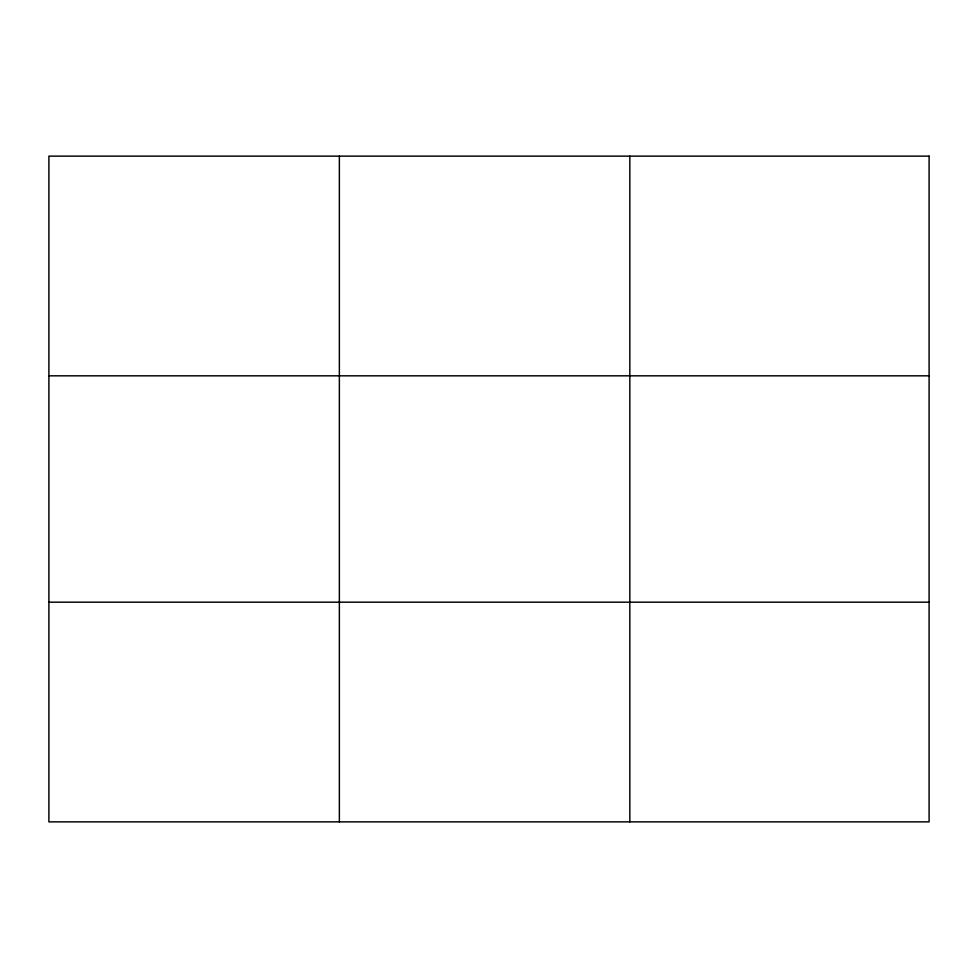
<?xml version="1.0" encoding="UTF-8"?>
<svg xmlns="http://www.w3.org/2000/svg" width="978" height="978" viewBox="0 0 978 978"><rect width="100%" height="100%" fill="white"/><g stroke="black" fill="none" stroke-linecap="round" stroke-linejoin="round"><path stroke-width="1.47" d="M339.366 156.138L339.366 821.862M629.832 156.138L629.832 821.862M48.9 375.821L929.1 375.821M48.9 602.179L929.1 602.179M929.1 156.138L929.1 821.862L48.9 821.862L48.9 156.138L929.1 156.138"/></g></svg>
